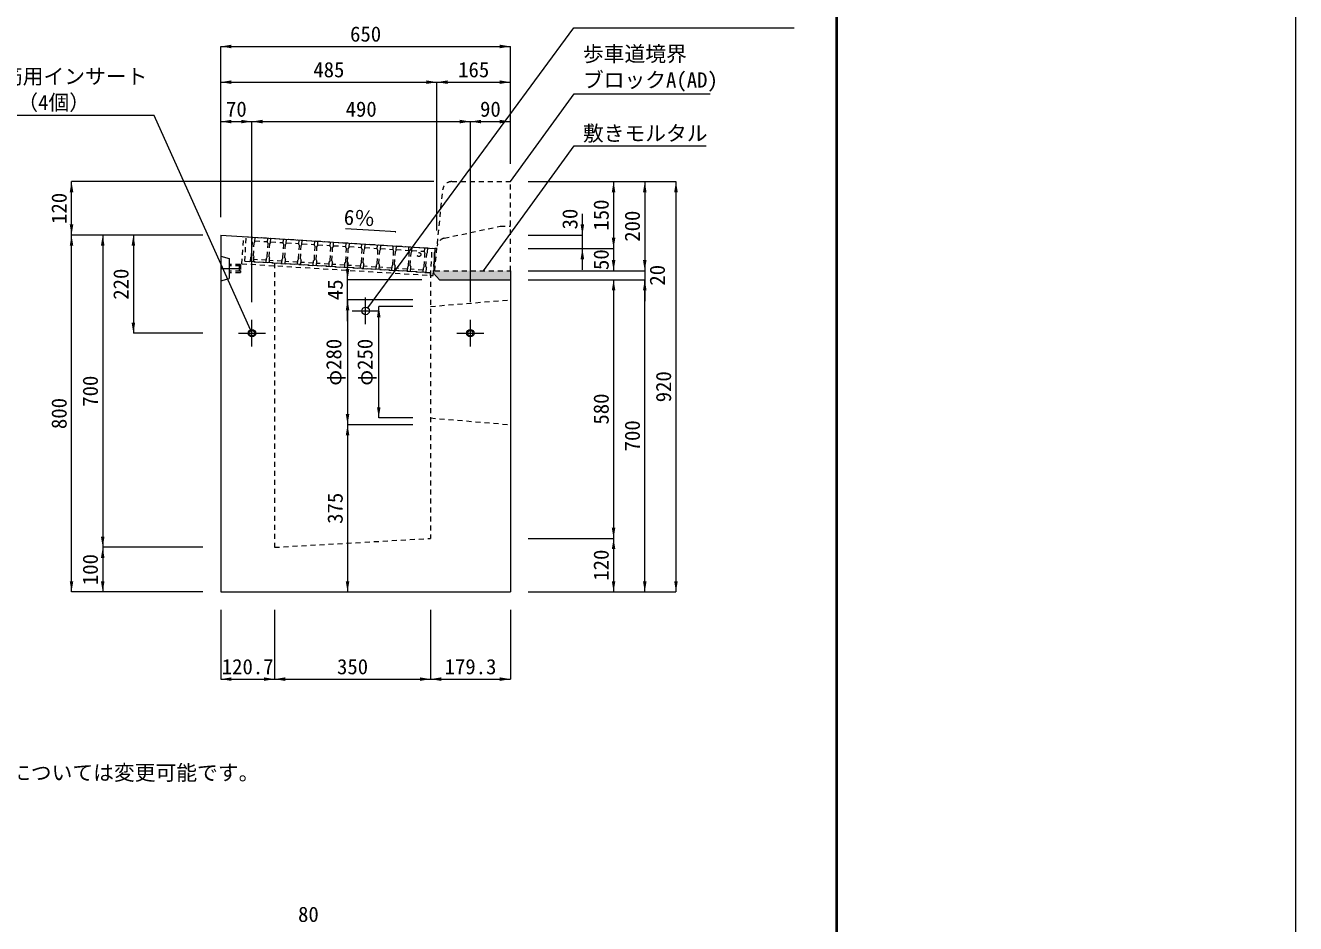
# Model space of a CAD drawing. Units: millimetres at full size. Extents: x 4177 to 21757, y -15978 to -7878.
# Drawn here: x 13047 to 15897, y -13602 to -11589 of the extents above; entities that cross this region are included whole.
import ezdxf
from ezdxf.enums import TextEntityAlignment as Align

# ---------------------------------------------------------------- set-up
doc = ezdxf.new("R2010")
doc.units = ezdxf.units.MM
doc.header["$LTSCALE"] = 15
doc.linetypes.add('USER1', pattern=[1.35, 0.75, -0.6])
doc.linetypes.add('USER3', pattern=[28.575, 19.05, -3.175, 3.175, -3.175])
for name, color, linetype, lineweight in [('インサート', 3, 'USER1', 5), ('グレーチング', 7, 'Continuous', 5), ('モルタル', 7, 'Continuous', 9), ('中心線', 241, 'Continuous', 13), ('受枠', 3, 'USER1', 9), ('図枠', 7, 'Continuous', 5), ('境界ブロック', 3, 'USER1', 13), ('寸法線', 7, 'Continuous', 13), ('引出線', 4, 'Continuous', 13), ('枠', 1, 'Continuous', 9), ('集水桝', 1, 'Continuous', 13)]:
    doc.layers.add(name, color=color, linetype=linetype, lineweight=lineweight)
doc.layers.add('ハッチング', color=7, linetype='Continuous')
doc.layers.add('文字', color=41, linetype='Continuous')
doc.styles.add('ＭＳ ゴシック', font='')
doc.styles.get('ＭＳ ゴシック').set_extended_font_data('MS Gothic')

# ---------------------------------------------------------------- blocks, each defined once
blk = doc.blocks.new('filled_arrow')
at = {"color": 0, "linetype": 'Continuous', "lineweight": -2}
blk.add_solid([(7.5, 1.25), (0, 0), (7.5, -1.25)], dxfattribs=at)
blk = doc.blocks.new('open_arrow')
at = {"color": 0, "linetype": 'Continuous', "lineweight": -2}
blk.add_lwpolyline([(7.5, 1.25), (0, 0), (7.5, -1.25)], dxfattribs=at)

msp = doc.modelspace()

# ---------------------------------------------------------------- hatches: boundary and pattern name
at = {"layer": 'ハッチング'}
msp.add_hatch(color=256, dxfattribs=at).paths.add_polyline_path([(13965.46, -12138.75), (13970.46, -12088.75), (13965.92, -12088.47), (13962.5, -12143.78), (13976.57, -12158.75), (14135.46, -12158.75), (14135.46, -12138.75)])

# ---------------------------------------------------------------- linework, layer by layer
at = {"layer": 'インサート'}
for p, q in [((13529.46, -12124.25), (13504.46, -12124.25)), ((13504.46, -12124.25), (13504.46, -12143.25)), ((13529.46, -12127.75), (13504.46, -12127.75)), ((13529.46, -12139.75), (13504.46, -12139.75)), ((13529.46, -12124.25), (13529.46, -12143.25)), ((13529.46, -12143.25), (13504.46, -12143.25))]:
    msp.add_line(p, q, dxfattribs=at)
at = {"layer": 'インサート', "color": 4}
for p, q in [((13529.46, -12128.4), (13526.46, -12128.4)), ((13526.46, -12128.4), (13526.46, -12139.1)), ((13529.46, -12139.1), (13526.46, -12139.1)), ((13529.96, -12128.9), (13526.96, -12128.9)), ((13526.96, -12128.9), (13526.96, -12138.6)), ((13529.96, -12138.6), (13526.96, -12138.6)), ((13529.96, -12125.25), (13529.46, -12125.25)), ((13529.46, -12125.25), (13529.46, -12128.4)), ((13529.46, -12139.1), (13529.46, -12142.25)), ((13529.96, -12125.25), (13529.96, -12128.9)), ((13529.96, -12138.6), (13529.96, -12142.25)), ((13529.96, -12142.25), (13529.46, -12142.25))]:
    msp.add_line(p, q, dxfattribs=at)
at = {"layer": 'インサート', "linetype": 'USER3', "lineweight": 9}
for p, q in [((13810.46, -12258.75), (13810.46, -12198.75)), ((13780.46, -12228.75), (13840.46, -12228.75))]:
    msp.add_line(p, q, dxfattribs=at)
at = {"layer": 'インサート', "linetype": 'Continuous', "lineweight": 9}
for centre, radius in [((13810.46, -12228.75), 8.5), ((13555.46, -12278.75), 8.25), ((13555.46, -12278.75), 6), ((14045.46, -12278.75), 8.25), ((14045.46, -12278.75), 6)]:
    msp.add_circle(centre, radius, dxfattribs=at)
at = {"layer": 'グレーチング', "linetype": 'USER1'}
for p, q in [((13554.61, -12105.11), (13556.4, -12076.16)), ((13555.08, -12073.07), (13555.7, -12063.09)), ((13555.08, -12073.07), (13556.4, -12076.16)), ((13555.7, -12063.09), (13949.95, -12087.48)), ((13558.6, -12105.35), (13560.39, -12076.41)), ((13560.39, -12076.41), (13562.07, -12073.51)), ((13562.07, -12073.51), (13562.69, -12063.53)), ((13562.19, -12071.51), (13590.41, -12073.26)), ((13589.81, -12107.28), (13591.6, -12078.34)), ((13590.29, -12075.25), (13590.91, -12065.27)), ((13590.29, -12075.25), (13591.6, -12078.34)), ((13593.8, -12107.53), (13595.59, -12078.59)), ((13595.59, -12078.59), (13597.28, -12075.68)), ((13597.28, -12075.68), (13597.89, -12065.7)), ((13597.4, -12073.69), (13625.62, -12075.43)), ((13625.02, -12109.46), (13626.81, -12080.52)), ((13625.5, -12077.43), (13626.11, -12067.45)), ((13625.5, -12077.43), (13626.81, -12080.52)), ((13629.01, -12109.71), (13630.8, -12080.76)), ((13630.8, -12080.76), (13632.48, -12077.86)), ((13632.48, -12077.86), (13633.1, -12067.88)), ((13632.61, -12075.87), (13660.82, -12077.61)), ((13660.22, -12111.64), (13662.01, -12082.69)), ((13660.7, -12079.61), (13661.32, -12069.63)), ((13660.7, -12079.61), (13662.01, -12082.69)), ((13664.21, -12111.89), (13666, -12082.94)), ((13666, -12082.94), (13667.69, -12080.04)), ((13667.69, -12080.04), (13668.3, -12070.06)), ((13667.81, -12078.04), (13696.03, -12079.79)), ((13695.91, -12081.78), (13696.52, -12071.8)), ((13695.91, -12081.78), (13697.22, -12084.87)), ((13701.21, -12085.12), (13702.89, -12082.22)), ((13702.89, -12082.22), (13703.51, -12072.24)), ((13703.02, -12080.22), (13731.24, -12081.97)), ((13731.11, -12083.96), (13731.73, -12073.98)), ((13731.11, -12083.96), (13732.42, -12087.05)), ((13738.1, -12084.39), (13738.72, -12074.41)), ((13738.22, -12082.4), (13766.44, -12084.14)), ((13766.32, -12086.14), (13766.93, -12076.16)), ((13773.3, -12086.57), (13773.92, -12076.59)), ((13801.52, -12088.32), (13802.14, -12078.34)), ((13808.51, -12088.75), (13809.13, -12078.77)), ((13836.73, -12090.5), (13837.35, -12080.51)), ((13843.71, -12090.93), (13844.33, -12080.95)), ((13871.93, -12092.67), (13872.55, -12082.69)), ((13878.92, -12093.11), (13879.54, -12083.12)), ((13552.31, -12117.99), (13552.92, -12108.01)), ((13554.61, -12105.11), (13552.92, -12108.01)), ((13558.6, -12105.35), (13559.91, -12108.44)), ((13559.29, -12118.42), (13559.91, -12108.44)), ((13587.51, -12120.17), (13588.13, -12110.18)), ((13589.81, -12107.28), (13588.13, -12110.18)), ((13593.8, -12107.53), (13595.12, -12110.62)), ((13594.5, -12120.6), (13595.12, -12110.62)), ((13622.72, -12122.34), (13623.33, -12112.36)), ((13625.02, -12109.46), (13623.33, -12112.36)), ((13629.01, -12109.71), (13630.32, -12112.79)), ((13660.22, -12111.64), (13658.54, -12114.54)), ((13664.21, -12111.89), (13665.53, -12114.97)), ((13695.43, -12113.82), (13697.22, -12084.87)), ((13699.42, -12114.06), (13701.21, -12085.12)), ((13730.63, -12115.99), (13732.42, -12087.05)), ((13734.63, -12116.24), (13736.42, -12087.3)), ((13736.42, -12087.3), (13738.1, -12084.39)), ((13765.84, -12118.17), (13767.63, -12089.23)), ((13766.32, -12086.14), (13767.63, -12089.23)), ((13769.83, -12118.42), (13771.62, -12089.47)), ((13771.62, -12089.47), (13773.3, -12086.57)), ((13773.43, -12084.58), (13801.65, -12086.32)), ((13801.04, -12120.35), (13802.83, -12091.4)), ((13801.52, -12088.32), (13802.83, -12091.4)), ((13805.04, -12120.6), (13806.83, -12091.65)), ((13806.83, -12091.65), (13808.51, -12088.75)), ((13808.63, -12086.75), (13836.85, -12088.5)), ((13836.25, -12122.53), (13838.04, -12093.58)), ((13836.73, -12090.5), (13838.04, -12093.58)), ((13840.24, -12122.77), (13842.03, -12093.83)), ((13842.03, -12093.83), (13843.71, -12090.93)), ((13843.84, -12088.93), (13872.06, -12090.68)), ((13871.45, -12124.7), (13873.25, -12095.76)), ((13871.93, -12092.67), (13873.25, -12095.76)), ((13875.45, -12124.95), (13877.24, -12096.01)), ((13877.24, -12096.01), (13878.92, -12093.11)), ((13879.04, -12091.11), (13907.26, -12092.85)), ((13906.66, -12126.88), (13908.45, -12097.94)), ((13907.14, -12094.85), (13907.76, -12084.87)), ((13907.14, -12094.85), (13908.45, -12097.94)), ((13910.65, -12127.13), (13912.44, -12098.18)), ((13912.44, -12098.18), (13914.13, -12095.28)), ((13914.13, -12095.28), (13914.74, -12085.3)), ((13914.25, -12093.29), (13942.47, -12095.03)), ((13941.87, -12129.06), (13943.66, -12100.12)), ((13942.34, -12097.03), (13942.96, -12087.05)), ((13942.34, -12097.03), (13943.66, -12100.12)), ((13945.86, -12129.31), (13947.65, -12100.36)), ((13947.65, -12100.36), (13949.33, -12097.46)), ((13949.33, -12097.46), (13949.95, -12087.48)), ((13946.55, -12142.37), (13552.31, -12117.99)), ((13587.82, -12115.18), (13559.6, -12113.43)), ((13623.03, -12117.35), (13594.81, -12115.61)), ((13629.7, -12122.78), (13630.32, -12112.79)), ((13658.23, -12119.53), (13630.01, -12117.79)), ((13657.92, -12124.52), (13658.54, -12114.54)), ((13664.91, -12124.95), (13665.53, -12114.97)), ((13693.44, -12121.71), (13665.22, -12119.96)), ((13693.13, -12126.7), (13693.75, -12116.72)), ((13695.43, -12113.82), (13693.75, -12116.72)), ((13699.42, -12114.06), (13700.73, -12117.15)), ((13700.11, -12127.13), (13700.73, -12117.15)), ((13728.64, -12123.89), (13700.42, -12122.14)), ((13728.33, -12128.88), (13728.95, -12118.9)), ((13730.63, -12115.99), (13728.95, -12118.9)), ((13734.63, -12116.24), (13735.94, -12119.33)), ((13735.32, -12129.31), (13735.94, -12119.33)), ((13763.85, -12126.06), (13735.63, -12124.32)), ((13763.54, -12131.05), (13764.16, -12121.07)), ((13765.84, -12118.17), (13764.16, -12121.07)), ((13769.83, -12118.42), (13771.14, -12121.51)), ((13770.53, -12131.49), (13771.14, -12121.51)), ((13799.05, -12128.24), (13770.83, -12126.5)), ((13798.74, -12133.23), (13799.36, -12123.25)), ((13801.04, -12120.35), (13799.36, -12123.25)), ((13805.04, -12120.6), (13806.35, -12123.68)), ((13805.73, -12133.66), (13806.35, -12123.68)), ((13834.26, -12130.42), (13806.04, -12128.67)), ((13833.95, -12135.41), (13834.57, -12125.43)), ((13836.25, -12122.53), (13834.57, -12125.43)), ((13840.24, -12122.77), (13841.55, -12125.86)), ((13840.94, -12135.84), (13841.55, -12125.86)), ((13869.46, -12132.6), (13841.24, -12130.85)), ((13869.16, -12137.59), (13869.77, -12127.61)), ((13871.45, -12124.7), (13869.77, -12127.61)), ((13875.45, -12124.95), (13876.76, -12128.04)), ((13876.14, -12138.02), (13876.76, -12128.04)), ((13904.67, -12134.77), (13876.45, -12133.03)), ((13904.36, -12139.76), (13904.98, -12129.78)), ((13906.66, -12126.88), (13904.98, -12129.78)), ((13910.65, -12127.13), (13911.96, -12130.22)), ((13911.35, -12140.2), (13911.96, -12130.22)), ((13939.87, -12136.95), (13911.66, -12135.21)), ((13939.57, -12141.94), (13940.18, -12131.96)), ((13941.87, -12129.06), (13940.18, -12131.96)), ((13945.86, -12129.31), (13947.17, -12132.39)), ((13946.55, -12142.37), (13947.17, -12132.39))]:
    msp.add_line(p, q, dxfattribs=at)
at = {"layer": 'モルタル'}
for p, q in [((13970.46, -12088.75), (13965.92, -12088.47)), ((14135.46, -12138.75), (14135.46, -12158.75))]:
    msp.add_line(p, q, dxfattribs=at)
at = {"layer": '中心線'}
for p, q in [((13485.46, -12133.75), (13529.46, -12133.75)), ((13555.46, -12308.75), (13555.46, -12248.75)), ((14045.46, -12308.75), (14045.46, -12248.75)), ((13525.46, -12278.75), (13585.46, -12278.75)), ((14015.46, -12278.75), (14075.46, -12278.75))]:
    msp.add_line(p, q, dxfattribs=at)
at = {"layer": '受枠'}
for p, q in [((13532.97, -12122.8), (13536.74, -12061.92)), ((13536.74, -12061.92), (13965.92, -12088.47)), ((13539.33, -12117.19), (13542.73, -12062.29)), ((13956.16, -12148.98), (13959.93, -12088.1)), ((13962.15, -12149.35), (13965.92, -12088.47)), ((13532.97, -12122.8), (13962.15, -12149.35)), ((13539.33, -12117.19), (13956.53, -12142.99))]:
    msp.add_line(p, q, dxfattribs=at)
msp.add_circle((13929.95, -12102.27), 4.5, dxfattribs=at)
at = {"layer": '図枠', "lineweight": 40}
msp.add_line((14867.1, -9408.4), (14867.1, -14948.4), dxfattribs=at)
at = {"layer": '境界ブロック'}
for p, q in [((14003.56, -11938.75), (14135.46, -11938.75)), ((14135.46, -12138.75), (14135.46, -11938.75)), ((13965.46, -12138.75), (13983.66, -11956.76)), ((13986.72, -12065.69), (14112.46, -12038.75)), ((14112.46, -12038.75), (14135.46, -12038.75)), ((13965.46, -12138.75), (14135.46, -12138.75))]:
    msp.add_line(p, q, dxfattribs=at)
for centre, start in [((14003.56, -11958.75), 90), ((13990.91, -12085.25), 102.09476)]:
    msp.add_arc(centre, 20, start, 174.28941, dxfattribs=at)
at = {"layer": '寸法線'}
for p, q in [((13485.46, -11635.78), (14135.46, -11635.78)), ((13485.46, -12018.75), (13485.46, -11635.78)), ((14135.46, -11898.75), (14135.46, -11635.78)), ((13485.46, -11715.78), (13970.46, -11715.78)), ((13485.46, -12018.75), (13485.46, -11715.78)), ((13970.46, -12048.75), (13970.46, -11715.78)), ((13970.46, -11715.78), (14135.46, -11715.78)), ((13970.46, -12048.75), (13970.46, -11715.78)), ((14135.46, -11898.75), (14135.46, -11715.78)), ((13485.46, -11804.16), (13555.46, -11804.16)), ((13485.46, -12018.75), (13485.46, -11804.16)), ((13555.46, -12208.75), (13555.46, -11804.16)), ((13555.46, -11804.16), (14045.46, -11804.16)), ((13555.46, -12208.75), (13555.46, -11804.16)), ((14045.46, -12208.75), (14045.46, -11804.16)), ((14045.46, -11804.16), (14135.46, -11804.16)), ((14045.46, -12208.75), (14045.46, -11804.16)), ((14135.46, -11898.75), (14135.46, -11804.16)), ((13150.59, -12058.75), (13150.59, -11938.75)), ((13963.56, -11938.75), (13150.59, -11938.75)), ((14175.46, -11938.75), (14366.81, -11938.75)), ((14175.46, -11938.75), (14436.81, -11938.75)), ((14175.46, -11938.75), (14506.81, -11938.75)), ((14366.81, -11938.75), (14366.81, -12088.75)), ((14436.81, -11938.75), (14436.81, -12138.75)), ((14506.81, -11938.75), (14506.81, -12858.75)), ((14296.81, -12136.75), (14296.81, -12010.75)), ((14366.81, -12040.75), (14366.81, -12138.75)), ((13150.59, -12858.75), (13150.59, -12058.75)), ((13445.46, -12058.75), (13150.59, -12058.75)), ((13445.46, -12058.75), (13150.59, -12058.75)), ((13220.59, -12058.75), (13220.59, -12758.75)), ((13445.46, -12058.75), (13220.59, -12058.75)), ((13289.38, -12058.75), (13289.38, -12278.75)), ((13445.46, -12058.75), (13289.38, -12058.75)), ((14175.46, -12058.75), (14296.81, -12058.75)), ((13769.93, -12251.75), (13769.93, -12110.75)), ((14175.46, -12088.75), (14366.81, -12088.75)), ((14175.46, -12088.75), (14366.81, -12088.75)), ((14175.46, -12088.75), (14296.81, -12088.75)), ((14436.81, -12090.75), (14436.81, -12206.75)), ((14175.46, -12138.75), (14366.81, -12138.75)), ((14175.46, -12138.75), (14436.81, -12138.75)), ((14175.46, -12138.75), (14436.81, -12138.75)), ((13936.57, -12158.75), (13769.93, -12158.75)), ((14175.46, -12158.75), (14436.81, -12158.75)), ((14175.46, -12158.75), (14366.81, -12158.75)), ((14175.46, -12158.75), (14436.81, -12158.75)), ((14366.81, -12158.75), (14366.81, -12738.75)), ((14436.81, -12858.75), (14436.81, -12158.75)), ((13769.93, -12203.75), (13769.93, -12483.75)), ((13916.16, -12203.75), (13769.93, -12203.75)), ((13916.16, -12203.75), (13769.93, -12203.75)), ((13839.93, -12468.75), (13839.93, -12218.75)), ((13916.16, -12218.75), (13839.93, -12218.75)), ((13445.46, -12278.75), (13289.38, -12278.75)), ((13916.16, -12468.75), (13839.93, -12468.75)), ((13916.16, -12483.75), (13769.93, -12483.75)), ((13769.93, -12483.75), (13769.93, -12858.75)), ((13916.16, -12483.75), (13769.93, -12483.75)), ((14175.46, -12738.75), (14366.81, -12738.75)), ((14175.46, -12738.75), (14366.81, -12738.75)), ((14366.81, -12738.75), (14366.81, -12858.75)), ((13445.46, -12758.75), (13220.59, -12758.75)), ((13220.59, -12758.75), (13220.59, -12858.75)), ((13445.46, -12758.75), (13220.59, -12758.75)), ((13445.46, -12858.75), (13150.59, -12858.75)), ((13445.46, -12858.75), (13220.59, -12858.75)), ((14175.46, -12858.75), (14366.81, -12858.75)), ((14175.46, -12858.75), (14436.81, -12858.75)), ((14175.46, -12858.75), (14506.81, -12858.75)), ((13485.46, -12898.75), (13485.46, -13054.35)), ((13606.16, -12898.75), (13606.16, -13054.35)), ((13606.16, -12898.75), (13606.16, -13054.35)), ((13956.16, -12898.75), (13956.16, -13054.35)), ((13956.16, -12898.75), (13956.16, -13054.35)), ((14135.46, -12898.75), (14135.46, -13054.35)), ((13485.46, -13054.35), (13606.16, -13054.35)), ((13606.16, -13054.35), (13956.16, -13054.35)), ((13956.16, -13054.35), (14135.46, -13054.35))]:
    msp.add_line(p, q, dxfattribs=at)
at = {"layer": '引出線'}
for points in [[(13815.46, -12221.87), (14277.51, -11593.85), (14772.2, -11593.85)], [(14135.46, -11938.75), (14278.03, -11742.27), (14583.29, -11742.27)], [(13552.08, -12271.22), (13335.85, -11790.62), (12812.76, -11790.62)], [(14074.82, -12138.75), (14278.03, -11858.7), (14574.52, -11858.7)], [(13878.19, -12051.45), (13829.86, -12048.46), (13765.47, -12044.48)]]:
    msp.add_lwpolyline(points, dxfattribs=at)
at = {"layer": '枠'}
msp.add_line((15897.1, -7878.4), (15897.1, -15978.4), dxfattribs=at)
at = {"layer": '集水桝'}
for p, q in [((13485.46, -12058.75), (13485.46, -12858.75)), ((13485.46, -12058.75), (13965.92, -12088.47)), ((13965.92, -12088.47), (13962.5, -12143.78)), ((13962.5, -12143.78), (13976.57, -12158.75)), ((13976.57, -12158.75), (14135.46, -12158.75)), ((14135.46, -12158.75), (14135.46, -12858.75)), ((13485.46, -12858.75), (14135.46, -12858.75))]:
    msp.add_line(p, q, dxfattribs=at)
at = {"layer": '集水桝', "lineweight": 9}
for p, q in [((13485.46, -12106.25), (13504.46, -12111.25)), ((13504.46, -12111.25), (13504.46, -12156.25)), ((13485.46, -12161.25), (13504.46, -12156.25))]:
    msp.add_line(p, q, dxfattribs=at)
at = {"layer": '集水桝', "linetype": 'USER1', "lineweight": 15}
for p, q in [((13606.16, -12121.32), (13606.16, -12758.75)), ((13956.16, -12142.97), (13956.16, -12738.75)), ((13956.16, -12218.75), (14135.46, -12203.75)), ((13956.16, -12468.75), (14135.46, -12483.75)), ((13606.16, -12758.75), (13956.16, -12738.75))]:
    msp.add_line(p, q, dxfattribs=at)

# ---------------------------------------------------------------- block references
at = {"layer": '寸法線', "xscale": 3.2, "yscale": 3.2}
for p in [(13485.46, -11635.78), (13485.46, -11715.78), (13970.46, -11715.78), (13485.46, -11804.16), (13555.46, -11804.16), (14045.46, -11804.16), (13485.46, -13054.35), (13606.16, -13054.35), (13956.16, -13054.35)]:
    msp.add_blockref('filled_arrow', p, dxfattribs=at)
for p, rotation in [((14135.46, -11635.78), 180), ((13970.46, -11715.78), 180), ((14135.46, -11715.78), 180), ((13555.46, -11804.16), 180), ((14045.46, -11804.16), 180), ((14135.46, -11804.16), 180), ((13150.59, -11938.75), 270), ((14366.81, -11938.75), 270), ((14436.81, -11938.75), 270), ((14506.81, -11938.75), 270), ((13150.59, -12058.75), 90), ((14296.81, -12058.75), 90), ((13150.59, -12058.75), 270), ((13220.59, -12058.75), 270), ((13289.38, -12058.75), 270), ((14366.81, -12088.75), 90), ((14366.81, -12088.75), 90), ((14296.81, -12088.75), 270), ((13769.93, -12158.75), 90), ((14366.81, -12138.75), 90), ((14436.81, -12138.75), 90), ((14436.81, -12138.75), 90), ((14366.81, -12158.75), 270), ((14436.81, -12158.75), 270), ((14436.81, -12158.75), 270), ((13769.93, -12203.75), 270), ((13769.93, -12203.75), 270), ((13839.93, -12218.75), 270), ((13289.38, -12278.75), 90), ((13839.93, -12468.75), 90), ((13769.93, -12483.75), 90), ((13769.93, -12483.75), 270), ((13220.59, -12758.75), 90), ((14366.81, -12738.75), 90), ((14366.81, -12738.75), 270), ((13220.59, -12758.75), 270), ((13150.59, -12858.75), 90), ((13220.59, -12858.75), 90), ((13769.93, -12858.75), 90), ((14366.81, -12858.75), 90), ((14436.81, -12858.75), 90), ((14506.81, -12858.75), 90), ((13606.16, -13054.35), 180), ((13956.16, -13054.35), 180), ((14135.46, -13054.35), 180)]:
    msp.add_blockref('filled_arrow', p, dxfattribs=dict(at, rotation=rotation))
at = {"layer": '引出線'}
for name, p, xscale, yscale, rotation in [('open_arrow', (14135.46, -11938.75), 0.16, 0.16, 54), ('open_arrow', (13878.19, -12051.45), 0.16, 0.16, 176.5), ('open_arrow', (14074.82, -12138.75), 0.16, 0.16, 54), ('filled_arrow', (13815.46, -12221.87), 0.15, 0.15, 53.7), ('open_arrow', (13552.08, -12271.22), 0.16, 0.16, 114.2)]:
    msp.add_blockref(name, p, dxfattribs=dict(at, xscale=xscale, yscale=yscale, rotation=rotation))

# ---------------------------------------------------------------- texts
at = {"layer": '寸法線', "style": 'ＭＳ ゴシック'}
for s, p in [('650', (13810.46, -11607.78)), ('485', (13727.96, -11687.78)), ('165', (14052.96, -11687.78)), ('70', (13520.46, -11776.16)), ('490', (13800.46, -11776.16)), ('90', (14090.46, -11776.16)), ('120.7', (13545.81, -13026.35)), ('350', (13781.16, -13026.35)), ('179.3', (14045.81, -13026.35)), ('80', (13682.11, -13581.61))]:
    msp.add_text(s, height=34.18, dxfattribs=at).set_placement(p, align=Align.MIDDLE_CENTER)
for s, p in [('120', (13122.59, -11998.75)), ('150', (14338.81, -12013.75)), ('30', (14268.81, -12022.76)), ('200', (14408.81, -12038.75)), ('50', (14338.81, -12113.75)), ('220', (13261.38, -12168.75)), ('20', (14464.81, -12148.75)), ('45', (13741.93, -12181.25)), ('φ280', (13739.01, -12343.75)), ('φ250', (13809.01, -12343.75)), ('920', (14478.81, -12398.75)), ('700', (13192.59, -12408.75)), ('580', (14338.81, -12448.75)), ('800', (13122.59, -12458.75)), ('700', (14408.81, -12508.75)), ('375', (13741.93, -12671.25)), ('120', (14338.81, -12798.75)), ('100', (13192.59, -12808.75))]:
    msp.add_text(s, height=34.18, rotation=90, dxfattribs=at).set_placement(p, align=Align.MIDDLE_CENTER)
at = {"layer": '引出線', "style": 'ＭＳ ゴシック'}
for s, p in [('歩車道境界', (14298.03, -11679.66)), ('アンカー筋用インサート', (12807.89, -11730.02)), ('ブロックA(AD)', (14298.03, -11738.16)), ('M12-30（4個）\u3000', (12889.48, -11788.52))]:
    msp.add_text(s, height=34.18, dxfattribs=at).set_placement(p, align=Align.BOTTOM_LEFT)
msp.add_text('敷きモルタル', height=34.18, dxfattribs=at).set_placement((14298.03, -11813.3), align=Align.TOP_LEFT)
msp.add_text('6％', height=34.18, rotation=356.46, dxfattribs=at).set_placement((13832.53, -12005.34), align=Align.TOP_RIGHT)
at = {"layer": '文字', "style": 'ＭＳ ゴシック'}
msp.add_text('(注)開口寸法及び位置については変更可能です。', height=34.18, dxfattribs=at).set_placement((12546.54, -13291.34), align=Align.BOTTOM_LEFT)

doc.saveas('drawing.dxf')
